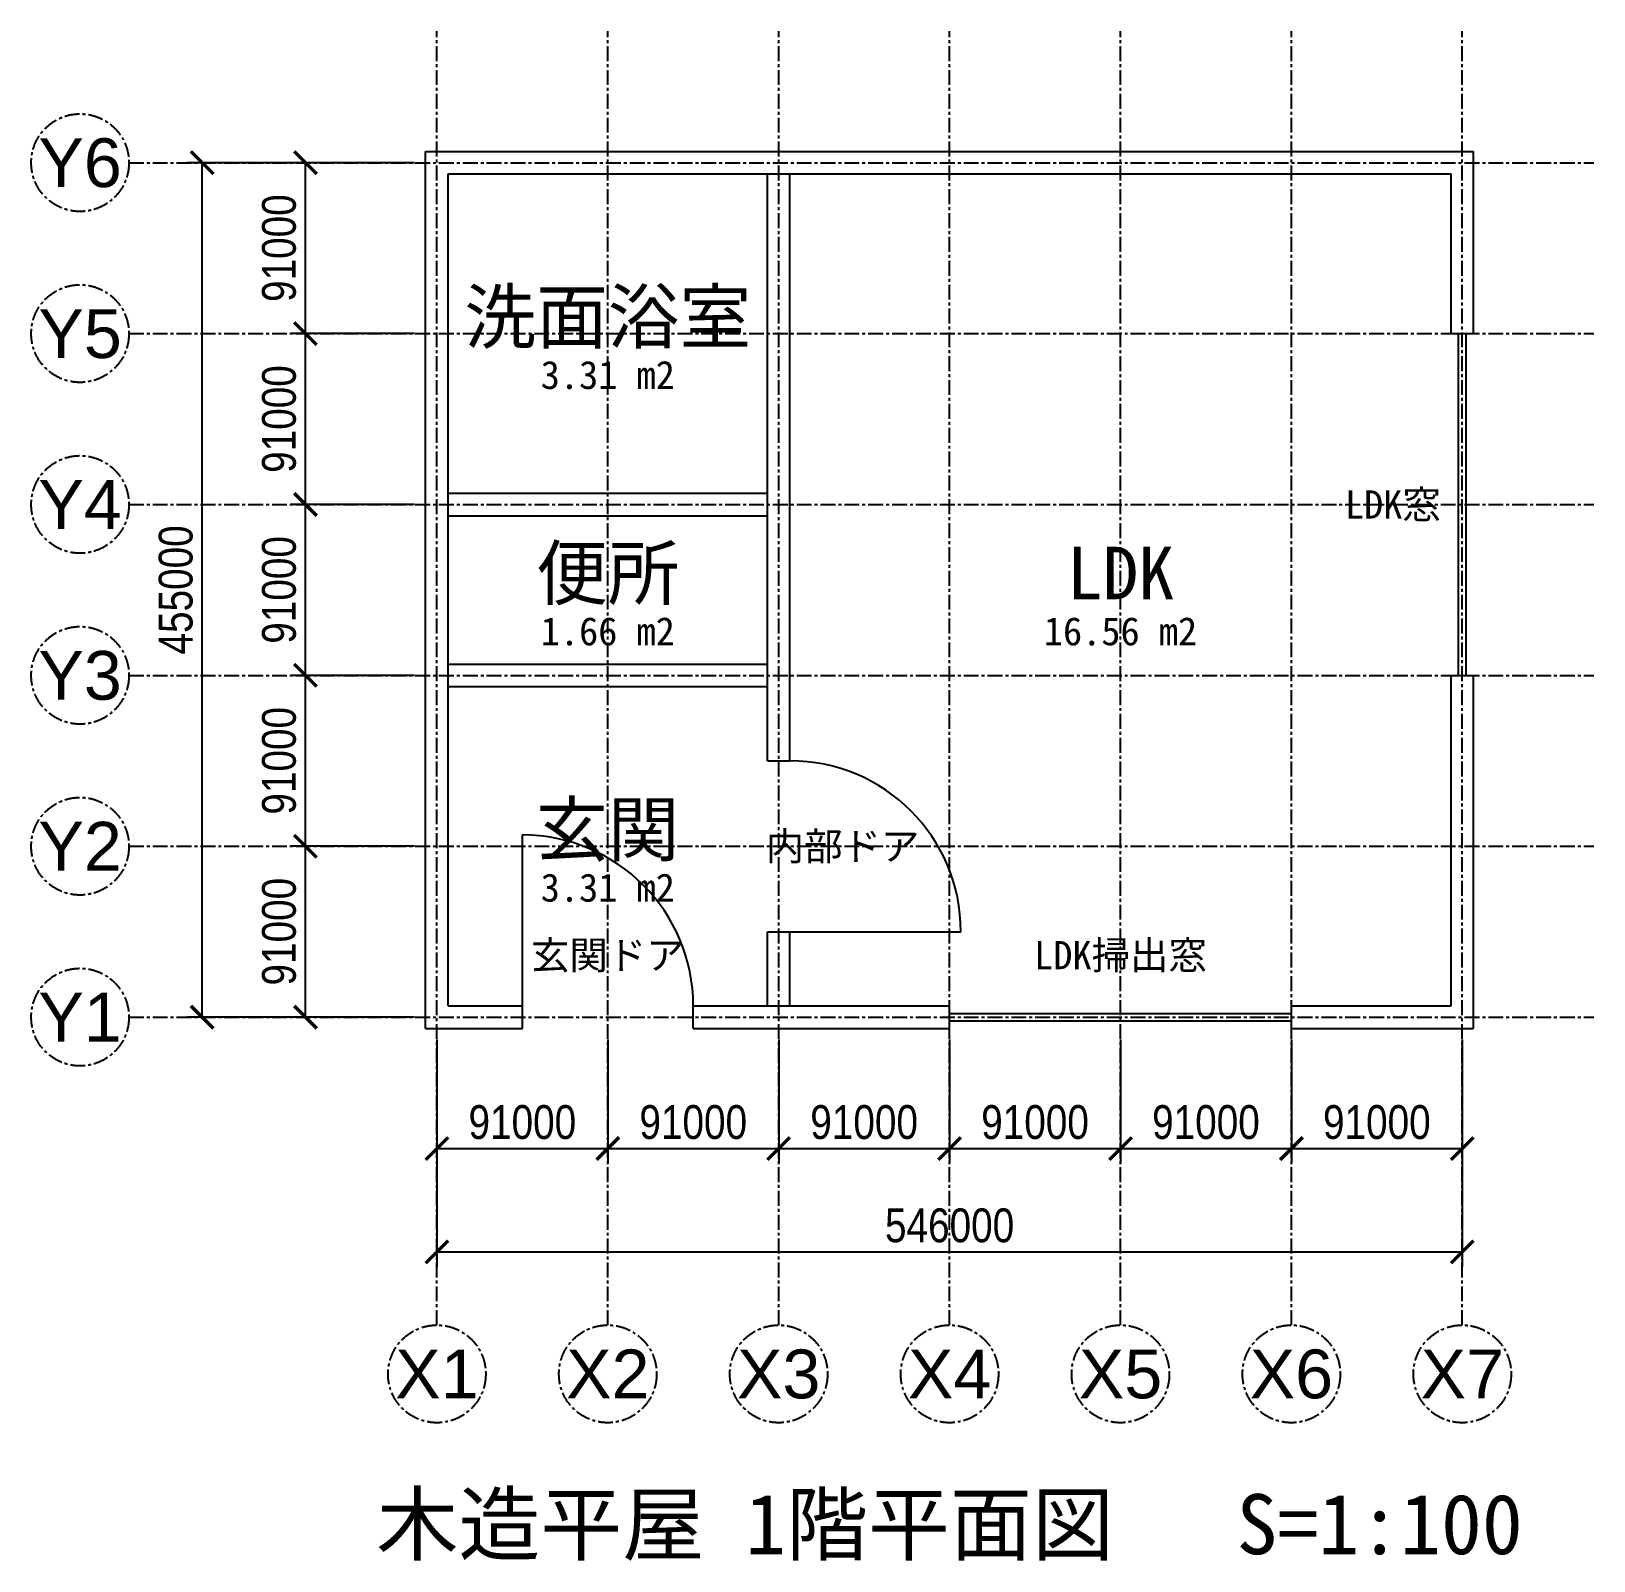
# Model space of a CAD drawing. Header units: millimetres. Extents: x -2160 to 6160, y -2895 to 5250.
import ezdxf
from ezdxf.enums import TextEntityAlignment as Align

# ---------------------------------------------------------------- set-up
doc = ezdxf.new("R2010")
doc.units = ezdxf.units.MM
doc.header["$LTSCALE"] = 25
doc.linetypes.add('CENTER', pattern=[5.08, 3.175, -0.635, 0.635, -0.635])
for name, color, linetype in [('DIM', 1, 'Continuous'), ('GRID', 8, 'CENTER'), ('OPENING', 3, 'Continuous'), ('ROOM', 5, 'Continuous'), ('TEXT', 2, 'Continuous'), ('WALL', 7, 'Continuous')]:
    doc.layers.add(name, color=color, linetype=linetype)
doc.styles.add('ASCII', font='arial.ttf')
doc.styles.add('JP', font='msgothic.ttf')
doc.styles.add('OpenSansCondensed-Light', font='OpenSansCondensed-Light.ttf')
doc.dimstyles.new('EZDXF', dxfattribs={"dimtxt": 0.25, "dimasz": 0.175, "dimexe": 0.375, "dimexo": 0.125, "dimgap": 0.1, "dimtad": 1, "dimlfac": 100, "dimzin": 12, "dimdsep": 46, "dimtxsty": 'OpenSansCondensed-Light', "dimblk": 'ARCHTICK', "dimcen": 2.5, "dimazin": 3, "dimtfac": 0.5, "dimtmove": 2, "dimatfit": 3})

# ---------------------------------------------------------------- blocks, each defined once
blk = doc.blocks.new('_ARCHTICK')
at = {"color": 0, "linetype": 'BYBLOCK', "const_width": 0.15}
blk.add_lwpolyline([(-0.5, -0.5), (0.5, 0.5)], dxfattribs=at)

msp = doc.modelspace()

# ---------------------------------------------------------------- linework, layer by layer
at = {"layer": 'GRID'}
for p, q in [((0, -1640), (0, 5250)), ((910, -1640), (910, 5250)), ((1820, -1640), (1820, 5250)), ((2730, -1640), (2730, 5250)), ((3640, -1640), (3640, 5250)), ((4550, -1640), (4550, 5250)), ((5460, -1640), (5460, 5250)), ((-1640, 4550), (6160, 4550)), ((-1640, 3640), (6160, 3640)), ((-1640, 2730), (6160, 2730)), ((-1640, 1820), (6160, 1820)), ((-1640, 910), (6160, 910)), ((-1640, 0), (6160, 0))]:
    msp.add_line(p, q, dxfattribs=at)
for centre in [(-1900, 4550), (-1900, 3640), (-1900, 2730), (-1900, 1820), (-1900, 910), (-1900, 0), (0, -1900), (910, -1900), (1820, -1900), (2730, -1900), (3640, -1900), (4550, -1900), (5460, -1900)]:
    msp.add_circle(centre, 260, dxfattribs=at)
at = {"layer": 'OPENING'}
for p, q in [((5400, 3640), (5520, 3640)), ((5440, 1820), (5440, 3640)), ((5480, 1820), (5480, 3640)), ((5400, 1820), (5520, 1820)), ((1760, 1365), (1880, 1365)), ((455, 60), (455, 970)), ((1760, 455), (1880, 455)), ((1880, 455), (2790, 455)), ((455, -60), (455, 60)), ((1365, -60), (1365, 60)), ((2730, -60), (2730, 60)), ((2730, 20), (4550, 20)), ((4550, -60), (4550, 60)), ((2730, -20), (4550, -20))]:
    msp.add_line(p, q, dxfattribs=at)
for centre in [(1880, 455), (455, 60)]:
    msp.add_arc(centre, 910, 0, 90, dxfattribs=at)
at = {"layer": 'WALL'}
for p, q in [((-60, 4610), (5520, 4610)), ((-60, -60), (-60, 4610)), ((5520, 3640), (5520, 4610)), ((60, 4490), (5400, 4490)), ((60, 60), (60, 4490)), ((1760, 1365), (1760, 4490)), ((1880, 1365), (1880, 4490)), ((5400, 3640), (5400, 4490)), ((60, 2790), (1760, 2790)), ((60, 2670), (1760, 2670)), ((60, 1880), (1760, 1880)), ((60, 1760), (1760, 1760)), ((5400, 60), (5400, 1820)), ((5520, -60), (5520, 1820)), ((1760, 60), (1760, 455)), ((1880, 60), (1880, 455)), ((60, 60), (455, 60)), ((1365, 60), (2730, 60)), ((4550, 60), (5400, 60)), ((-60, -60), (455, -60)), ((1365, -60), (2730, -60)), ((4550, -60), (5520, -60))]:
    msp.add_line(p, q, dxfattribs=at)

# ---------------------------------------------------------------- texts
at = {"layer": 'GRID', "style": 'ASCII'}
for s, p in [('Y6', (-1900, 4550)), ('Y5', (-1900, 3640)), ('Y4', (-1900, 2730)), ('Y3', (-1900, 1820)), ('Y2', (-1900, 910)), ('Y1', (-1900, 0)), ('X1', (0, -1900)), ('X2', (910, -1900)), ('X3', (1820, -1900)), ('X4', (2730, -1900)), ('X5', (3640, -1900)), ('X6', (4550, -1900)), ('X7', (5460, -1900))]:
    msp.add_text(s, height=260, dxfattribs=at).set_placement(p, align=Align.MIDDLE_CENTER)
at = {"layer": 'ROOM', "style": 'JP'}
for s, height, p in [('洗面浴室', 280, (910, 3730)), ('3.31 m2', 150, (910, 3420)), ('便所', 280, (910, 2365)), ('LDK', 280, (3640, 2365)), ('1.66 m2', 150, (910, 2055)), ('16.56 m2', 150, (3640, 2055)), ('玄関', 280, (910, 1000)), ('3.31 m2', 150, (910, 690))]:
    msp.add_text(s, height=height, dxfattribs=at).set_placement(p, align=Align.MIDDLE_CENTER)
at = {"layer": 'TEXT', "style": 'JP'}
for s, height, p in [('LDK窓', 150, (5090, 2730)), ('内部ドア', 150, (2160, 910)), ('玄関ドア', 150, (910, 330)), ('LDK掃出窓', 150, (3640, 330)), ('木造平屋 1階平面図   S=1:100', 320, (2730, -2700))]:
    msp.add_text(s, height=height, dxfattribs=at).set_placement(p, align=Align.MIDDLE_CENTER)

# ---------------------------------------------------------------- dimensions: what is measured, and where the dimension line sits
at = {"layer": 'DIM'}
for base, p1, p2 in [((-1250, 0), (0, 0), (0, 4550)), ((-700, 3640), (0, 3640), (0, 4550)), ((-700, 2730), (0, 2730), (0, 3640)), ((-700, 1820), (0, 1820), (0, 2730)), ((-700, 910), (0, 910), (0, 1820)), ((-700, 0), (0, 0), (0, 910))]:
    msp.add_linear_dim(base=base, p1=p1, p2=p2, angle=90, dimstyle='EZDXF', override={"dimtxt": 180, "dimasz": 120, "dimexe": 80, "dimexo": 120, "dimgap": 50, "dimtad": 1, "dimdle": 0}, dxfattribs=at).render()
for base, p1, p2 in [((0, -700), (0, 0), (910, 0)), ((0, -1250), (0, 0), (5460, 0)), ((910, -700), (910, 0), (1820, 0)), ((1820, -700), (1820, 0), (2730, 0)), ((2730, -700), (2730, 0), (3640, 0)), ((3640, -700), (3640, 0), (4550, 0)), ((4550, -700), (4550, 0), (5460, 0))]:
    msp.add_linear_dim(base=base, p1=p1, p2=p2, dimstyle='EZDXF', override={"dimtxt": 180, "dimasz": 120, "dimexe": 80, "dimexo": 120, "dimgap": 50, "dimtad": 1, "dimdle": 0}, dxfattribs=at).render()

doc.saveas('drawing.dxf')
